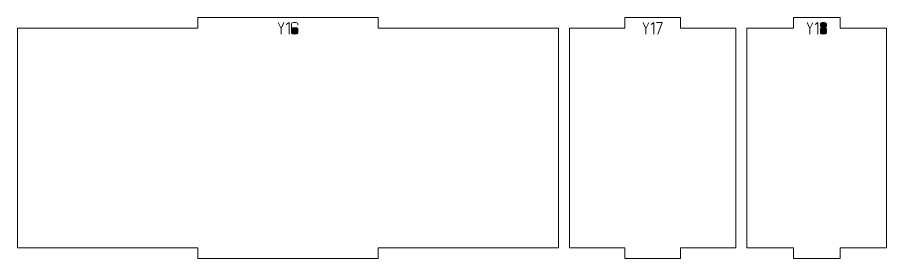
# Model space of a CAD drawing. Header units: centimetres. Extents: x -249 to 275, y -506 to 461.
# Drawn here: x 127.17 to 150.92, y -407.89 to -401.29 of the extents above; entities that cross this region are included whole.
import ezdxf

# ---------------------------------------------------------------- set-up
doc = ezdxf.new("R2010")
doc.units = ezdxf.units.CM
doc.header["$MEASUREMENT"] = 0
doc.layers.add('Capa 1', color=7, linetype='Continuous')

msp = doc.modelspace()

# ---------------------------------------------------------------- hatches: boundary and pattern name
at = {"layer": 'Capa 1', "true_color": 0x3e4095}
h = msp.add_hatch(color=175, dxfattribs=at)
edge = h.paths.add_edge_path()
edge.add_spline(control_points=[(134.3761, -401.74634), (134.3761, -401.74634), (134.3761, -401.59775), (134.3761, -401.59775), (134.3761, -401.59775), (134.29676, -401.4299), (134.29676, -401.4299), (134.29676, -401.4299), (134.3761, -401.59775), (134.3761, -401.59775), (134.3761, -401.59775), (134.45406, -401.4299), (134.45406, -401.4299), (134.45406, -401.4299), (134.3761, -401.59775), (134.3761, -401.59775), (134.3761, -401.59775), (134.3761, -401.74634), (134.3761, -401.74634)], knot_values=[0, 0, 0, 0, 0.16666667, 0.16666667, 0.16666667, 0.33333333, 0.33333333, 0.33333333, 0.5, 0.5, 0.5, 0.66666667, 0.66666667, 0.66666667, 0.83333333, 0.83333333, 0.83333333, 1, 1, 1, 1], degree=3, periodic=1)
h = msp.add_hatch(color=175, dxfattribs=at)
edge = h.paths.add_edge_path()
edge.add_spline(control_points=[(134.59302, -401.42944), (134.59302, -401.42944), (134.51689, -401.48218), (134.51689, -401.48218), (134.51689, -401.48218), (134.59302, -401.42944), (134.59302, -401.42944), (134.59302, -401.42944), (134.59302, -401.74634), (134.59302, -401.74634), (134.59302, -401.74634), (134.59302, -401.42944), (134.59302, -401.42944)], knot_values=[0, 0, 0, 0, 0.25, 0.25, 0.25, 0.5, 0.5, 0.5, 0.75, 0.75, 0.75, 1, 1, 1, 1], degree=3, periodic=1)
h = msp.add_hatch(color=175, dxfattribs=at)
edge = h.paths.add_edge_path()
edge.add_spline(control_points=[(134.7462, -401.74634), (134.72266, -401.74634), (134.70301, -401.7429), (134.68727, -401.73602), (134.67152, -401.72914), (134.66365, -401.72081), (134.66365, -401.71103), (134.66365, -401.71103), (134.66365, -401.60417), (134.66365, -401.60417), (134.66365, -401.60417), (134.66365, -401.46521), (134.66365, -401.46521), (134.66365, -401.45543), (134.67152, -401.4471), (134.68727, -401.44022), (134.70301, -401.43334), (134.72266, -401.4299), (134.7462, -401.4299), (134.76974, -401.4299), (134.78939, -401.43334), (134.80513, -401.44022), (134.82088, -401.4471), (134.82875, -401.45543), (134.82875, -401.46521), (134.82875, -401.46521), (134.82875, -401.49089), (134.82875, -401.49089), (134.82875, -401.49089), (134.82875, -401.46521), (134.82875, -401.46521), (134.82875, -401.45543), (134.82088, -401.4471), (134.80513, -401.44022), (134.78939, -401.43334), (134.76974, -401.4299), (134.7462, -401.4299), (134.72266, -401.4299), (134.70301, -401.43334), (134.68727, -401.44022), (134.67152, -401.4471), (134.66365, -401.45543), (134.66365, -401.46521), (134.66365, -401.46521), (134.66365, -401.60417), (134.66365, -401.60417), (134.66365, -401.595), (134.6732, -401.58682), (134.69231, -401.57964), (134.71142, -401.57245), (134.72938, -401.56886), (134.7462, -401.56886), (134.76974, -401.56886), (134.78939, -401.5723), (134.80513, -401.57918), (134.82088, -401.58606), (134.82875, -401.59439), (134.82875, -401.60417), (134.82875, -401.60417), (134.82875, -401.71103), (134.82875, -401.71103), (134.82875, -401.72081), (134.82088, -401.72914), (134.80513, -401.73602), (134.78939, -401.7429), (134.76974, -401.74634), (134.7462, -401.74634)], knot_values=[0, 0, 0, 0, 0.04545455, 0.04545455, 0.04545455, 0.09090909, 0.09090909, 0.09090909, 0.13636364, 0.13636364, 0.13636364, 0.18181818, 0.18181818, 0.18181818, 0.22727273, 0.22727273, 0.22727273, 0.27272727, 0.27272727, 0.27272727, 0.31818182, 0.31818182, 0.31818182, 0.36363636, 0.36363636, 0.36363636, 0.40909091, 0.40909091, 0.40909091, 0.45454545, 0.45454545, 0.45454545, 0.5, 0.5, 0.5, 0.54545455, 0.54545455, 0.54545455, 0.59090909, 0.59090909, 0.59090909, 0.63636364, 0.63636364, 0.63636364, 0.68181818, 0.68181818, 0.68181818, 0.72727273, 0.72727273, 0.72727273, 0.77272727, 0.77272727, 0.77272727, 0.81818182, 0.81818182, 0.81818182, 0.86363636, 0.86363636, 0.86363636, 0.90909091, 0.90909091, 0.90909091, 0.95454545, 0.95454545, 0.95454545, 1, 1, 1, 1], degree=3, periodic=1)
h = msp.add_hatch(color=175, dxfattribs=at)
edge = h.paths.add_edge_path()
edge.add_spline(control_points=[(134.66365, -401.71103), (134.66365, -401.72081), (134.67152, -401.72914), (134.68727, -401.73602), (134.70301, -401.7429), (134.72266, -401.74634), (134.7462, -401.74634), (134.76974, -401.74634), (134.78939, -401.7429), (134.80513, -401.73602), (134.82088, -401.72914), (134.82875, -401.72081), (134.82875, -401.71103), (134.82875, -401.71103), (134.82875, -401.60417), (134.82875, -401.60417), (134.82875, -401.59439), (134.82088, -401.58606), (134.80513, -401.57918), (134.78939, -401.5723), (134.76974, -401.56886), (134.7462, -401.56886), (134.72938, -401.56886), (134.71142, -401.57245), (134.69231, -401.57964), (134.6732, -401.58682), (134.66365, -401.595), (134.66365, -401.60417), (134.66365, -401.60417), (134.66365, -401.71103), (134.66365, -401.71103)], knot_values=[0, 0, 0, 0, 0.1, 0.1, 0.1, 0.2, 0.2, 0.2, 0.3, 0.3, 0.3, 0.4, 0.4, 0.4, 0.5, 0.5, 0.5, 0.6, 0.6, 0.6, 0.7, 0.7, 0.7, 0.8, 0.8, 0.8, 0.9, 0.9, 0.9, 1, 1, 1, 1], degree=3, periodic=1)
h = msp.add_hatch(color=175, dxfattribs=at)
edge = h.paths.add_edge_path()
edge.add_spline(control_points=[(144.34535, -401.74634), (144.34535, -401.74634), (144.34535, -401.59775), (144.34535, -401.59775), (144.34535, -401.59775), (144.26601, -401.4299), (144.26601, -401.4299), (144.26601, -401.4299), (144.34535, -401.59775), (144.34535, -401.59775), (144.34535, -401.59775), (144.42331, -401.4299), (144.42331, -401.4299), (144.42331, -401.4299), (144.34535, -401.59775), (144.34535, -401.59775), (144.34535, -401.59775), (144.34535, -401.74634), (144.34535, -401.74634)], knot_values=[0, 0, 0, 0, 0.16666667, 0.16666667, 0.16666667, 0.33333333, 0.33333333, 0.33333333, 0.5, 0.5, 0.5, 0.66666667, 0.66666667, 0.66666667, 0.83333333, 0.83333333, 0.83333333, 1, 1, 1, 1], degree=3, periodic=1)
h = msp.add_hatch(color=175, dxfattribs=at)
edge = h.paths.add_edge_path()
edge.add_spline(control_points=[(144.56227, -401.42944), (144.56227, -401.42944), (144.48614, -401.48218), (144.48614, -401.48218), (144.48614, -401.48218), (144.56227, -401.42944), (144.56227, -401.42944), (144.56227, -401.42944), (144.56227, -401.74634), (144.56227, -401.74634), (144.56227, -401.74634), (144.56227, -401.42944), (144.56227, -401.42944)], knot_values=[0, 0, 0, 0, 0.25, 0.25, 0.25, 0.5, 0.5, 0.5, 0.75, 0.75, 0.75, 1, 1, 1, 1], degree=3, periodic=1)
h = msp.add_hatch(color=175, dxfattribs=at)
edge = h.paths.add_edge_path()
edge.add_spline(control_points=[(144.67142, -401.74634), (144.67142, -401.74634), (144.7925, -401.4299), (144.7925, -401.4299), (144.7925, -401.4299), (144.6329, -401.4299), (144.6329, -401.4299), (144.6329, -401.4299), (144.7925, -401.4299), (144.7925, -401.4299), (144.7925, -401.4299), (144.67142, -401.74634), (144.67142, -401.74634)], knot_values=[0, 0, 0, 0, 0.25, 0.25, 0.25, 0.5, 0.5, 0.5, 0.75, 0.75, 0.75, 1, 1, 1, 1], degree=3, periodic=1)
h = msp.add_hatch(color=175, dxfattribs=at)
edge = h.paths.add_edge_path()
edge.add_spline(control_points=[(148.82544, -401.74634), (148.82544, -401.74634), (148.82544, -401.59775), (148.82544, -401.59775), (148.82544, -401.59775), (148.7461, -401.4299), (148.7461, -401.4299), (148.7461, -401.4299), (148.82544, -401.59775), (148.82544, -401.59775), (148.82544, -401.59775), (148.9034, -401.4299), (148.9034, -401.4299), (148.9034, -401.4299), (148.82544, -401.59775), (148.82544, -401.59775), (148.82544, -401.59775), (148.82544, -401.74634), (148.82544, -401.74634)], knot_values=[0, 0, 0, 0, 0.16666667, 0.16666667, 0.16666667, 0.33333333, 0.33333333, 0.33333333, 0.5, 0.5, 0.5, 0.66666667, 0.66666667, 0.66666667, 0.83333333, 0.83333333, 0.83333333, 1, 1, 1, 1], degree=3, periodic=1)
h = msp.add_hatch(color=175, dxfattribs=at)
edge = h.paths.add_edge_path()
edge.add_spline(control_points=[(149.04236, -401.42944), (149.04236, -401.42944), (148.96623, -401.48218), (148.96623, -401.48218), (148.96623, -401.48218), (149.04236, -401.42944), (149.04236, -401.42944), (149.04236, -401.42944), (149.04236, -401.74634), (149.04236, -401.74634), (149.04236, -401.74634), (149.04236, -401.42944), (149.04236, -401.42944)], knot_values=[0, 0, 0, 0, 0.25, 0.25, 0.25, 0.5, 0.5, 0.5, 0.75, 0.75, 0.75, 1, 1, 1, 1], degree=3, periodic=1)
h = msp.add_hatch(color=175, dxfattribs=at)
edge = h.paths.add_edge_path()
edge.add_spline(control_points=[(149.11299, -401.53951), (149.11299, -401.54746), (149.11865, -401.55464), (149.12996, -401.56106), (149.14127, -401.56748), (149.16313, -401.57176), (149.19554, -401.5739), (149.22795, -401.57176), (149.24981, -401.56748), (149.26112, -401.56106), (149.27243, -401.55464), (149.27809, -401.54746), (149.27809, -401.53951), (149.27809, -401.53951), (149.27809, -401.46521), (149.27809, -401.46521), (149.27809, -401.45543), (149.27022, -401.4471), (149.25447, -401.44022), (149.23873, -401.43334), (149.21908, -401.4299), (149.19554, -401.4299), (149.172, -401.4299), (149.15235, -401.43334), (149.13661, -401.44022), (149.12086, -401.4471), (149.11299, -401.45543), (149.11299, -401.46521), (149.11299, -401.46521), (149.11299, -401.53951), (149.11299, -401.53951)], knot_values=[0, 0, 0, 0, 0.1, 0.1, 0.1, 0.2, 0.2, 0.2, 0.3, 0.3, 0.3, 0.4, 0.4, 0.4, 0.5, 0.5, 0.5, 0.6, 0.6, 0.6, 0.7, 0.7, 0.7, 0.8, 0.8, 0.8, 0.9, 0.9, 0.9, 1, 1, 1, 1], degree=3, periodic=1)
h = msp.add_hatch(color=175, dxfattribs=at)
edge = h.paths.add_edge_path()
edge.add_spline(control_points=[(149.19554, -401.74634), (149.172, -401.74634), (149.15235, -401.7429), (149.13661, -401.73602), (149.12086, -401.72914), (149.11299, -401.72081), (149.11299, -401.71103), (149.11299, -401.71103), (149.11299, -401.60784), (149.11299, -401.60784), (149.11299, -401.59958), (149.11865, -401.5924), (149.12996, -401.58629), (149.14127, -401.58017), (149.16313, -401.57604), (149.19554, -401.5739), (149.16313, -401.57176), (149.14127, -401.56748), (149.12996, -401.56106), (149.11865, -401.55464), (149.11299, -401.54746), (149.11299, -401.53951), (149.11299, -401.53951), (149.11299, -401.46521), (149.11299, -401.46521), (149.11299, -401.45543), (149.12086, -401.4471), (149.13661, -401.44022), (149.15235, -401.43334), (149.172, -401.4299), (149.19554, -401.4299), (149.21908, -401.4299), (149.23873, -401.43334), (149.25447, -401.44022), (149.27022, -401.4471), (149.27809, -401.45543), (149.27809, -401.46521), (149.27809, -401.46521), (149.27809, -401.53951), (149.27809, -401.53951), (149.27809, -401.54746), (149.27243, -401.55464), (149.26112, -401.56106), (149.24981, -401.56748), (149.22795, -401.57176), (149.19554, -401.5739), (149.22795, -401.57604), (149.24981, -401.58017), (149.26112, -401.58629), (149.27243, -401.5924), (149.27809, -401.59958), (149.27809, -401.60784), (149.27809, -401.60784), (149.27809, -401.71103), (149.27809, -401.71103), (149.27809, -401.72081), (149.27022, -401.72914), (149.25447, -401.73602), (149.23873, -401.7429), (149.21908, -401.74634), (149.19554, -401.74634)], knot_values=[0, 0, 0, 0, 0.05, 0.05, 0.05, 0.1, 0.1, 0.1, 0.15, 0.15, 0.15, 0.2, 0.2, 0.2, 0.25, 0.25, 0.25, 0.3, 0.3, 0.3, 0.35, 0.35, 0.35, 0.4, 0.4, 0.4, 0.45, 0.45, 0.45, 0.5, 0.5, 0.5, 0.55, 0.55, 0.55, 0.6, 0.6, 0.6, 0.65, 0.65, 0.65, 0.7, 0.7, 0.7, 0.75, 0.75, 0.75, 0.8, 0.8, 0.8, 0.85, 0.85, 0.85, 0.9, 0.9, 0.9, 0.95, 0.95, 0.95, 1, 1, 1, 1], degree=3, periodic=1)
h = msp.add_hatch(color=175, dxfattribs=at)
edge = h.paths.add_edge_path()
edge.add_spline(control_points=[(149.11299, -401.71103), (149.11299, -401.72081), (149.12086, -401.72914), (149.13661, -401.73602), (149.15235, -401.7429), (149.172, -401.74634), (149.19554, -401.74634), (149.21908, -401.74634), (149.23873, -401.7429), (149.25447, -401.73602), (149.27022, -401.72914), (149.27809, -401.72081), (149.27809, -401.71103), (149.27809, -401.71103), (149.27809, -401.60784), (149.27809, -401.60784), (149.27809, -401.59958), (149.27243, -401.5924), (149.26112, -401.58629), (149.24981, -401.58017), (149.22795, -401.57604), (149.19554, -401.5739), (149.16313, -401.57604), (149.14127, -401.58017), (149.12996, -401.58629), (149.11865, -401.5924), (149.11299, -401.59958), (149.11299, -401.60784), (149.11299, -401.60784), (149.11299, -401.71103), (149.11299, -401.71103)], knot_values=[0, 0, 0, 0, 0.1, 0.1, 0.1, 0.2, 0.2, 0.2, 0.3, 0.3, 0.3, 0.4, 0.4, 0.4, 0.5, 0.5, 0.5, 0.6, 0.6, 0.6, 0.7, 0.7, 0.7, 0.8, 0.8, 0.8, 0.9, 0.9, 0.9, 1, 1, 1, 1], degree=3, periodic=1)

# ---------------------------------------------------------------- linework, layer by layer
at = {"layer": 'Capa 1', "color": 240, "lineweight": 20}
for points in [[(127.17024, -401.58914), (127.17024, -401.58914), (127.17024, -407.58914), (127.17024, -407.58914), (127.17024, -407.58914), (132.09859, -407.58914), (132.09859, -407.58914), (132.09859, -407.58914), (132.09859, -407.88914), (132.09859, -407.88914), (132.09859, -407.88914), (137.02693, -407.88914), (137.02693, -407.88914), (137.02693, -407.88914), (137.02693, -407.58914), (137.02693, -407.58914), (137.02693, -407.58914), (141.95528, -407.58914), (141.95528, -407.58914), (141.95528, -407.58914), (141.95528, -401.58914), (141.95528, -401.58914), (141.95528, -401.58914), (137.02693, -401.58914), (137.02693, -401.58914), (137.02693, -401.58914), (137.02693, -401.28914), (137.02693, -401.28914), (137.02693, -401.28914), (132.09859, -401.28914), (132.09859, -401.28914), (132.09859, -401.28914), (132.09859, -401.58914), (132.09859, -401.58914), (132.09859, -401.58914), (127.17024, -401.58914), (127.17024, -401.58914)], [(142.25528, -401.58914), (142.25528, -401.58914), (142.25528, -407.58914), (142.25528, -407.58914), (142.25528, -407.58914), (143.77126, -407.58914), (143.77126, -407.58914), (143.77126, -407.58914), (143.77126, -407.88914), (143.77126, -407.88914), (143.77126, -407.88914), (145.28725, -407.88914), (145.28725, -407.88914), (145.28725, -407.88914), (145.28725, -407.58914), (145.28725, -407.58914), (145.28725, -407.58914), (146.80323, -407.58914), (146.80323, -407.58914), (146.80323, -407.58914), (146.80323, -401.58914), (146.80323, -401.58914), (146.80323, -401.58914), (145.28725, -401.58914), (145.28725, -401.58914), (145.28725, -401.58914), (145.28725, -401.28914), (145.28725, -401.28914), (145.28725, -401.28914), (143.77126, -401.28914), (143.77126, -401.28914), (143.77126, -401.28914), (143.77126, -401.58914), (143.77126, -401.58914), (143.77126, -401.58914), (142.25528, -401.58914), (142.25528, -401.58914)], [(147.10323, -401.58914), (147.10323, -401.58914), (147.10323, -407.58914), (147.10323, -407.58914), (147.10323, -407.58914), (148.37581, -407.58914), (148.37581, -407.58914), (148.37581, -407.58914), (148.37581, -407.88914), (148.37581, -407.88914), (148.37581, -407.88914), (149.64838, -407.88914), (149.64838, -407.88914), (149.64838, -407.88914), (149.64838, -407.58914), (149.64838, -407.58914), (149.64838, -407.58914), (150.92096, -407.58914), (150.92096, -407.58914), (150.92096, -407.58914), (150.92096, -401.58914), (150.92096, -401.58914), (150.92096, -401.58914), (149.64838, -401.58914), (149.64838, -401.58914), (149.64838, -401.58914), (149.64838, -401.28914), (149.64838, -401.28914), (149.64838, -401.28914), (148.37581, -401.28914), (148.37581, -401.28914), (148.37581, -401.28914), (148.37581, -401.58914), (148.37581, -401.58914), (148.37581, -401.58914), (147.10323, -401.58914), (147.10323, -401.58914)]]:
    msp.add_open_spline(points, degree=3, knots=[0, 0, 0, 0, 0.08333333, 0.08333333, 0.08333333, 0.16666667, 0.16666667, 0.16666667, 0.25, 0.25, 0.25, 0.33333333, 0.33333333, 0.33333333, 0.41666667, 0.41666667, 0.41666667, 0.5, 0.5, 0.5, 0.58333333, 0.58333333, 0.58333333, 0.66666667, 0.66666667, 0.66666667, 0.75, 0.75, 0.75, 0.83333333, 0.83333333, 0.83333333, 0.91666667, 0.91666667, 0.91666667, 1, 1, 1, 1], dxfattribs=at)
at = {"layer": 'Capa 1', "color": 114, "lineweight": 9}
for points, knots in [([(134.3761, -401.74634), (134.3761, -401.74634), (134.3761, -401.59775), (134.3761, -401.59775), (134.3761, -401.59775), (134.29676, -401.4299), (134.29676, -401.4299), (134.29676, -401.4299), (134.3761, -401.59775), (134.3761, -401.59775), (134.3761, -401.59775), (134.45406, -401.4299), (134.45406, -401.4299), (134.45406, -401.4299), (134.3761, -401.59775), (134.3761, -401.59775), (134.3761, -401.59775), (134.3761, -401.74634), (134.3761, -401.74634)], [0, 0, 0, 0, 0.16666667, 0.16666667, 0.16666667, 0.33333333, 0.33333333, 0.33333333, 0.5, 0.5, 0.5, 0.66666667, 0.66666667, 0.66666667, 0.83333333, 0.83333333, 0.83333333, 1, 1, 1, 1]), ([(134.59302, -401.42944), (134.59302, -401.42944), (134.51689, -401.48218), (134.51689, -401.48218), (134.51689, -401.48218), (134.59302, -401.42944), (134.59302, -401.42944), (134.59302, -401.42944), (134.59302, -401.74634), (134.59302, -401.74634), (134.59302, -401.74634), (134.59302, -401.42944), (134.59302, -401.42944)], [0, 0, 0, 0, 0.25, 0.25, 0.25, 0.5, 0.5, 0.5, 0.75, 0.75, 0.75, 1, 1, 1, 1]), ([(134.7462, -401.74634), (134.72266, -401.74634), (134.70301, -401.7429), (134.68727, -401.73602), (134.67152, -401.72914), (134.66365, -401.72081), (134.66365, -401.71103), (134.66365, -401.71103), (134.66365, -401.60417), (134.66365, -401.60417), (134.66365, -401.60417), (134.66365, -401.46521), (134.66365, -401.46521), (134.66365, -401.45543), (134.67152, -401.4471), (134.68727, -401.44022), (134.70301, -401.43334), (134.72266, -401.4299), (134.7462, -401.4299), (134.76974, -401.4299), (134.78939, -401.43334), (134.80513, -401.44022), (134.82088, -401.4471), (134.82875, -401.45543), (134.82875, -401.46521), (134.82875, -401.46521), (134.82875, -401.49089), (134.82875, -401.49089), (134.82875, -401.49089), (134.82875, -401.46521), (134.82875, -401.46521), (134.82875, -401.45543), (134.82088, -401.4471), (134.80513, -401.44022), (134.78939, -401.43334), (134.76974, -401.4299), (134.7462, -401.4299), (134.72266, -401.4299), (134.70301, -401.43334), (134.68727, -401.44022), (134.67152, -401.4471), (134.66365, -401.45543), (134.66365, -401.46521), (134.66365, -401.46521), (134.66365, -401.60417), (134.66365, -401.60417), (134.66365, -401.595), (134.6732, -401.58682), (134.69231, -401.57964), (134.71142, -401.57245), (134.72938, -401.56886), (134.7462, -401.56886), (134.76974, -401.56886), (134.78939, -401.5723), (134.80513, -401.57918), (134.82088, -401.58606), (134.82875, -401.59439), (134.82875, -401.60417), (134.82875, -401.60417), (134.82875, -401.71103), (134.82875, -401.71103), (134.82875, -401.72081), (134.82088, -401.72914), (134.80513, -401.73602), (134.78939, -401.7429), (134.76974, -401.74634), (134.7462, -401.74634)], [0, 0, 0, 0, 0.04545455, 0.04545455, 0.04545455, 0.09090909, 0.09090909, 0.09090909, 0.13636364, 0.13636364, 0.13636364, 0.18181818, 0.18181818, 0.18181818, 0.22727273, 0.22727273, 0.22727273, 0.27272727, 0.27272727, 0.27272727, 0.31818182, 0.31818182, 0.31818182, 0.36363636, 0.36363636, 0.36363636, 0.40909091, 0.40909091, 0.40909091, 0.45454545, 0.45454545, 0.45454545, 0.5, 0.5, 0.5, 0.54545455, 0.54545455, 0.54545455, 0.59090909, 0.59090909, 0.59090909, 0.63636364, 0.63636364, 0.63636364, 0.68181818, 0.68181818, 0.68181818, 0.72727273, 0.72727273, 0.72727273, 0.77272727, 0.77272727, 0.77272727, 0.81818182, 0.81818182, 0.81818182, 0.86363636, 0.86363636, 0.86363636, 0.90909091, 0.90909091, 0.90909091, 0.95454545, 0.95454545, 0.95454545, 1, 1, 1, 1]), ([(134.66365, -401.71103), (134.66365, -401.72081), (134.67152, -401.72914), (134.68727, -401.73602), (134.70301, -401.7429), (134.72266, -401.74634), (134.7462, -401.74634), (134.76974, -401.74634), (134.78939, -401.7429), (134.80513, -401.73602), (134.82088, -401.72914), (134.82875, -401.72081), (134.82875, -401.71103), (134.82875, -401.71103), (134.82875, -401.60417), (134.82875, -401.60417), (134.82875, -401.59439), (134.82088, -401.58606), (134.80513, -401.57918), (134.78939, -401.5723), (134.76974, -401.56886), (134.7462, -401.56886), (134.72938, -401.56886), (134.71142, -401.57245), (134.69231, -401.57964), (134.6732, -401.58682), (134.66365, -401.595), (134.66365, -401.60417), (134.66365, -401.60417), (134.66365, -401.71103), (134.66365, -401.71103)], [0, 0, 0, 0, 0.1, 0.1, 0.1, 0.2, 0.2, 0.2, 0.3, 0.3, 0.3, 0.4, 0.4, 0.4, 0.5, 0.5, 0.5, 0.6, 0.6, 0.6, 0.7, 0.7, 0.7, 0.8, 0.8, 0.8, 0.9, 0.9, 0.9, 1, 1, 1, 1]), ([(144.34535, -401.74634), (144.34535, -401.74634), (144.34535, -401.59775), (144.34535, -401.59775), (144.34535, -401.59775), (144.26601, -401.4299), (144.26601, -401.4299), (144.26601, -401.4299), (144.34535, -401.59775), (144.34535, -401.59775), (144.34535, -401.59775), (144.42331, -401.4299), (144.42331, -401.4299), (144.42331, -401.4299), (144.34535, -401.59775), (144.34535, -401.59775), (144.34535, -401.59775), (144.34535, -401.74634), (144.34535, -401.74634)], [0, 0, 0, 0, 0.16666667, 0.16666667, 0.16666667, 0.33333333, 0.33333333, 0.33333333, 0.5, 0.5, 0.5, 0.66666667, 0.66666667, 0.66666667, 0.83333333, 0.83333333, 0.83333333, 1, 1, 1, 1]), ([(144.56227, -401.42944), (144.56227, -401.42944), (144.48614, -401.48218), (144.48614, -401.48218), (144.48614, -401.48218), (144.56227, -401.42944), (144.56227, -401.42944), (144.56227, -401.42944), (144.56227, -401.74634), (144.56227, -401.74634), (144.56227, -401.74634), (144.56227, -401.42944), (144.56227, -401.42944)], [0, 0, 0, 0, 0.25, 0.25, 0.25, 0.5, 0.5, 0.5, 0.75, 0.75, 0.75, 1, 1, 1, 1]), ([(144.67142, -401.74634), (144.67142, -401.74634), (144.7925, -401.4299), (144.7925, -401.4299), (144.7925, -401.4299), (144.6329, -401.4299), (144.6329, -401.4299), (144.6329, -401.4299), (144.7925, -401.4299), (144.7925, -401.4299), (144.7925, -401.4299), (144.67142, -401.74634), (144.67142, -401.74634)], [0, 0, 0, 0, 0.25, 0.25, 0.25, 0.5, 0.5, 0.5, 0.75, 0.75, 0.75, 1, 1, 1, 1]), ([(148.82544, -401.74634), (148.82544, -401.74634), (148.82544, -401.59775), (148.82544, -401.59775), (148.82544, -401.59775), (148.7461, -401.4299), (148.7461, -401.4299), (148.7461, -401.4299), (148.82544, -401.59775), (148.82544, -401.59775), (148.82544, -401.59775), (148.9034, -401.4299), (148.9034, -401.4299), (148.9034, -401.4299), (148.82544, -401.59775), (148.82544, -401.59775), (148.82544, -401.59775), (148.82544, -401.74634), (148.82544, -401.74634)], [0, 0, 0, 0, 0.16666667, 0.16666667, 0.16666667, 0.33333333, 0.33333333, 0.33333333, 0.5, 0.5, 0.5, 0.66666667, 0.66666667, 0.66666667, 0.83333333, 0.83333333, 0.83333333, 1, 1, 1, 1]), ([(149.04236, -401.42944), (149.04236, -401.42944), (148.96623, -401.48218), (148.96623, -401.48218), (148.96623, -401.48218), (149.04236, -401.42944), (149.04236, -401.42944), (149.04236, -401.42944), (149.04236, -401.74634), (149.04236, -401.74634), (149.04236, -401.74634), (149.04236, -401.42944), (149.04236, -401.42944)], [0, 0, 0, 0, 0.25, 0.25, 0.25, 0.5, 0.5, 0.5, 0.75, 0.75, 0.75, 1, 1, 1, 1]), ([(149.11299, -401.53951), (149.11299, -401.54746), (149.11865, -401.55464), (149.12996, -401.56106), (149.14127, -401.56748), (149.16313, -401.57176), (149.19554, -401.5739), (149.22795, -401.57176), (149.24981, -401.56748), (149.26112, -401.56106), (149.27243, -401.55464), (149.27809, -401.54746), (149.27809, -401.53951), (149.27809, -401.53951), (149.27809, -401.46521), (149.27809, -401.46521), (149.27809, -401.45543), (149.27022, -401.4471), (149.25447, -401.44022), (149.23873, -401.43334), (149.21908, -401.4299), (149.19554, -401.4299), (149.172, -401.4299), (149.15235, -401.43334), (149.13661, -401.44022), (149.12086, -401.4471), (149.11299, -401.45543), (149.11299, -401.46521), (149.11299, -401.46521), (149.11299, -401.53951), (149.11299, -401.53951)], [0, 0, 0, 0, 0.1, 0.1, 0.1, 0.2, 0.2, 0.2, 0.3, 0.3, 0.3, 0.4, 0.4, 0.4, 0.5, 0.5, 0.5, 0.6, 0.6, 0.6, 0.7, 0.7, 0.7, 0.8, 0.8, 0.8, 0.9, 0.9, 0.9, 1, 1, 1, 1]), ([(149.19554, -401.74634), (149.172, -401.74634), (149.15235, -401.7429), (149.13661, -401.73602), (149.12086, -401.72914), (149.11299, -401.72081), (149.11299, -401.71103), (149.11299, -401.71103), (149.11299, -401.60784), (149.11299, -401.60784), (149.11299, -401.59958), (149.11865, -401.5924), (149.12996, -401.58629), (149.14127, -401.58017), (149.16313, -401.57604), (149.19554, -401.5739), (149.16313, -401.57176), (149.14127, -401.56748), (149.12996, -401.56106), (149.11865, -401.55464), (149.11299, -401.54746), (149.11299, -401.53951), (149.11299, -401.53951), (149.11299, -401.46521), (149.11299, -401.46521), (149.11299, -401.45543), (149.12086, -401.4471), (149.13661, -401.44022), (149.15235, -401.43334), (149.172, -401.4299), (149.19554, -401.4299), (149.21908, -401.4299), (149.23873, -401.43334), (149.25447, -401.44022), (149.27022, -401.4471), (149.27809, -401.45543), (149.27809, -401.46521), (149.27809, -401.46521), (149.27809, -401.53951), (149.27809, -401.53951), (149.27809, -401.54746), (149.27243, -401.55464), (149.26112, -401.56106), (149.24981, -401.56748), (149.22795, -401.57176), (149.19554, -401.5739), (149.22795, -401.57604), (149.24981, -401.58017), (149.26112, -401.58629), (149.27243, -401.5924), (149.27809, -401.59958), (149.27809, -401.60784), (149.27809, -401.60784), (149.27809, -401.71103), (149.27809, -401.71103), (149.27809, -401.72081), (149.27022, -401.72914), (149.25447, -401.73602), (149.23873, -401.7429), (149.21908, -401.74634), (149.19554, -401.74634)], [0, 0, 0, 0, 0.05, 0.05, 0.05, 0.1, 0.1, 0.1, 0.15, 0.15, 0.15, 0.2, 0.2, 0.2, 0.25, 0.25, 0.25, 0.3, 0.3, 0.3, 0.35, 0.35, 0.35, 0.4, 0.4, 0.4, 0.45, 0.45, 0.45, 0.5, 0.5, 0.5, 0.55, 0.55, 0.55, 0.6, 0.6, 0.6, 0.65, 0.65, 0.65, 0.7, 0.7, 0.7, 0.75, 0.75, 0.75, 0.8, 0.8, 0.8, 0.85, 0.85, 0.85, 0.9, 0.9, 0.9, 0.95, 0.95, 0.95, 1, 1, 1, 1]), ([(149.11299, -401.71103), (149.11299, -401.72081), (149.12086, -401.72914), (149.13661, -401.73602), (149.15235, -401.7429), (149.172, -401.74634), (149.19554, -401.74634), (149.21908, -401.74634), (149.23873, -401.7429), (149.25447, -401.73602), (149.27022, -401.72914), (149.27809, -401.72081), (149.27809, -401.71103), (149.27809, -401.71103), (149.27809, -401.60784), (149.27809, -401.60784), (149.27809, -401.59958), (149.27243, -401.5924), (149.26112, -401.58629), (149.24981, -401.58017), (149.22795, -401.57604), (149.19554, -401.5739), (149.16313, -401.57604), (149.14127, -401.58017), (149.12996, -401.58629), (149.11865, -401.5924), (149.11299, -401.59958), (149.11299, -401.60784), (149.11299, -401.60784), (149.11299, -401.71103), (149.11299, -401.71103)], [0, 0, 0, 0, 0.1, 0.1, 0.1, 0.2, 0.2, 0.2, 0.3, 0.3, 0.3, 0.4, 0.4, 0.4, 0.5, 0.5, 0.5, 0.6, 0.6, 0.6, 0.7, 0.7, 0.7, 0.8, 0.8, 0.8, 0.9, 0.9, 0.9, 1, 1, 1, 1])]:
    msp.add_open_spline(points, degree=3, knots=knots, dxfattribs=at)

doc.saveas('drawing.dxf')
